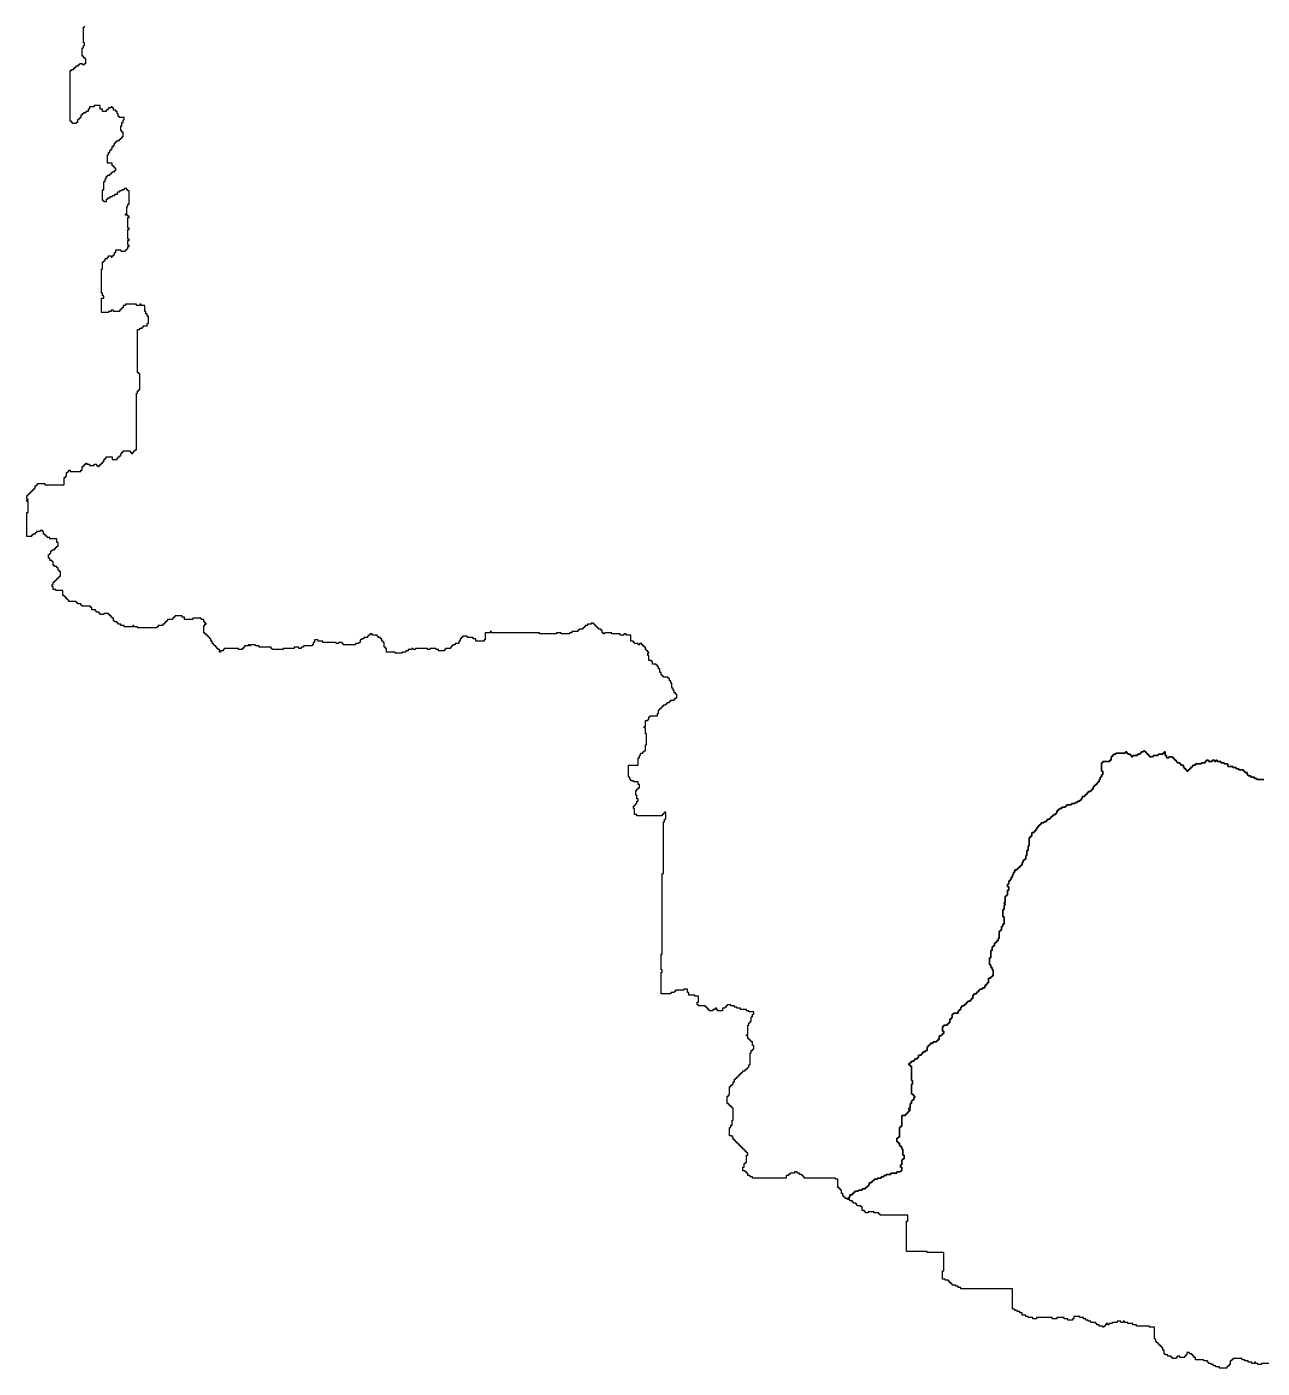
# Model space of a CAD drawing. Header units: inches. Extents: x -98695 to 376223, y 1122520 to 1501782.
# Drawn here: x 3532 to 35196, y 1208120 to 1242495 of the extents above; entities that cross this region are included whole.
import ezdxf

# ---------------------------------------------------------------- set-up
doc = ezdxf.new("R2010")
doc.units = ezdxf.units.IN
doc.header["$MEASUREMENT"] = 0
doc.layers.add('subs1', color=7, linetype='Continuous', true_color=0xc8dcf7)

msp = doc.modelspace()

# ---------------------------------------------------------------- linework, layer by layer
at = {"layer": 'subs1'}
for points in [[(35242, 1223204, 0), (35057, 1223204, 0), (35057, 1223235, 0), (34995, 1223235, 0), (34995, 1223265, 0), (34903, 1223265, 0), (34903, 1223296, 0), (34841, 1223296, 0), (34841, 1223327, 0), (34810, 1223327, 0), (34810, 1223389, 0), (34749, 1223389, 0), (34749, 1223420, 0), (34718, 1223420, 0), (34718, 1223451, 0), (34594, 1223451, 0), (34594, 1223481, 0), (34533, 1223481, 0), (34533, 1223512, 0), (34440, 1223512, 0), (34440, 1223543, 0), (34317, 1223543, 0), (34317, 1223605, 0), (34224, 1223605, 0), (34224, 1223636, 0), (34132, 1223636, 0), (34132, 1223666, 0), (34039, 1223666, 0), (34039, 1223697, 0), (34008, 1223697, 0), (34008, 1223666, 0), (33977, 1223666, 0), (33977, 1223697, 0), (33916, 1223697, 0), (33916, 1223666, 0), (33823, 1223666, 0), (33823, 1223697, 0), (33761, 1223697, 0), (33761, 1223666, 0), (33731, 1223666, 0), (33731, 1223636, 0), (33638, 1223636, 0), (33638, 1223605, 0), (33484, 1223605, 0), (33484, 1223574, 0), (33422, 1223574, 0), (33422, 1223543, 0), (33391, 1223543, 0), (33391, 1223512, 0), (33360, 1223512, 0), (33360, 1223481, 0), (33330, 1223481, 0), (33330, 1223451, 0), (33299, 1223451, 0), (33299, 1223420, 0), (33268, 1223420, 0), (33268, 1223451, 0), (33237, 1223451, 0), (33237, 1223481, 0), (33206, 1223481, 0), (33206, 1223512, 0), (33175, 1223512, 0), (33175, 1223574, 0), (33114, 1223574, 0), (33114, 1223605, 0), (33083, 1223605, 0), (33083, 1223636, 0), (33021, 1223636, 0), (33021, 1223666, 0), (32990, 1223666, 0), (32990, 1223697, 0), (32959, 1223697, 0), (32959, 1223728, 0), (32929, 1223728, 0), (32929, 1223759, 0), (32898, 1223759, 0), (32898, 1223790, 0), (32805, 1223790, 0), (32805, 1223759, 0), (32744, 1223759, 0), (32744, 1223821, 0), (32713, 1223821, 0), (32713, 1223913, 0), (32682, 1223913, 0), (32682, 1223882, 0), (32651, 1223882, 0), (32651, 1223852, 0), (32528, 1223852, 0), (32528, 1223821, 0), (32404, 1223821, 0), (32404, 1223790, 0), (32312, 1223790, 0), (32312, 1223821, 0), (32281, 1223821, 0), (32281, 1223852, 0), (32250, 1223852, 0), (32250, 1223882, 0), (32219, 1223882, 0), (32219, 1223913, 0), (32188, 1223913, 0), (32188, 1223944, 0), (32157, 1223944, 0), (32157, 1223913, 0), (32096, 1223913, 0), (32096, 1223882, 0), (32065, 1223882, 0), (32065, 1223852, 0), (32003, 1223852, 0), (32003, 1223821, 0), (31880, 1223821, 0), (31880, 1223790, 0), (31849, 1223790, 0), (31849, 1223821, 0), (31818, 1223821, 0), (31818, 1223852, 0), (31756, 1223852, 0), (31756, 1223882, 0), (31726, 1223882, 0), (31726, 1223913, 0), (31695, 1223913, 0), (31695, 1223882, 0), (31448, 1223882, 0), (31448, 1223852, 0), (31386, 1223852, 0), (31386, 1223821, 0), (31355, 1223821, 0), (31355, 1223790, 0), (31325, 1223790, 0), (31325, 1223697, 0), (31294, 1223697, 0), (31294, 1223666, 0), (31109, 1223666, 0), (31109, 1223636, 0), (31078, 1223636, 0), (31078, 1223420, 0), (31109, 1223420, 0), (31109, 1223327, 0), (31078, 1223327, 0), (31078, 1223265, 0), (31047, 1223265, 0), (31047, 1223204, 0), (31016, 1223204, 0), (31016, 1223142, 0), (30985, 1223142, 0), (30985, 1223111, 0), (30954, 1223111, 0), (30954, 1223080, 0), (30924, 1223080, 0), (30924, 1223049, 0), (30893, 1223049, 0), (30893, 1223019, 0), (30862, 1223019, 0), (30862, 1222957, 0), (30831, 1222957, 0), (30831, 1222926, 0), (30800, 1222926, 0), (30800, 1222895, 0), (30739, 1222895, 0), (30739, 1222864, 0), (30708, 1222864, 0), (30708, 1222834, 0), (30677, 1222834, 0), (30677, 1222803, 0), (30646, 1222803, 0), (30646, 1222772, 0), (30584, 1222772, 0), (30584, 1222710, 0), (30553, 1222710, 0), (30553, 1222679, 0), (30523, 1222679, 0), (30523, 1222648, 0), (30461, 1222648, 0), (30461, 1222618, 0), (30399, 1222618, 0), (30399, 1222587, 0), (30307, 1222587, 0), (30307, 1222556, 0), (30183, 1222556, 0), (30183, 1222525, 0), (30152, 1222525, 0), (30152, 1222494, 0), (30060, 1222494, 0), (30060, 1222463, 0), (29998, 1222463, 0), (29998, 1222433, 0), (29967, 1222433, 0), (29967, 1222402, 0), (29936, 1222402, 0), (29936, 1222340, 0), (29906, 1222340, 0), (29906, 1222309, 0), (29844, 1222309, 0), (29844, 1222278, 0), (29813, 1222278, 0), (29813, 1222247, 0), (29782, 1222247, 0), (29782, 1222217, 0), (29751, 1222217, 0), (29751, 1222186, 0), (29690, 1222186, 0), (29690, 1222155, 0), (29659, 1222155, 0), (29659, 1222124, 0), (29597, 1222124, 0), (29597, 1222093, 0), (29535, 1222093, 0), (29535, 1222062, 0), (29505, 1222062, 0), (29505, 1222032, 0), (29474, 1222032, 0), (29474, 1222001, 0), (29443, 1222001, 0), (29443, 1221970, 0), (29412, 1221970, 0), (29412, 1221908, 0), (29381, 1221908, 0), (29381, 1221877, 0), (29350, 1221877, 0), (29350, 1221846, 0), (29289, 1221846, 0), (29289, 1221754, 0), (29258, 1221754, 0), (29258, 1221723, 0), (29227, 1221723, 0), (29227, 1221507, 0), (29196, 1221507, 0), (29196, 1221384, 0), (29165, 1221384, 0), (29165, 1221260, 0), (29134, 1221260, 0), (29134, 1221168, 0), (29104, 1221168, 0), (29104, 1221137, 0), (29073, 1221137, 0), (29073, 1221075, 0), (29042, 1221075, 0), (29042, 1221014, 0), (29011, 1221014, 0), (29011, 1220983, 0), (28980, 1220983, 0), (28980, 1220952, 0), (28949, 1220952, 0), (28949, 1220921, 0), (28919, 1220921, 0), (28919, 1220890, 0), (28857, 1220890, 0), (28857, 1220829, 0), (28826, 1220829, 0), (28826, 1220767, 0), (28795, 1220767, 0), (28795, 1220705, 0), (28764, 1220705, 0), (28764, 1220643, 0), (28733, 1220643, 0), (28733, 1220613, 0), (28703, 1220613, 0), (28703, 1220520, 0), (28672, 1220520, 0), (28672, 1220458, 0), (28703, 1220458, 0), (28703, 1220366, 0), (28672, 1220366, 0), (28672, 1220242, 0), (28641, 1220242, 0), (28641, 1220212, 0), (28610, 1220212, 0), (28610, 1220057, 0), (28579, 1220057, 0), (28579, 1220027, 0), (28610, 1220027, 0), (28610, 1219996, 0), (28579, 1219996, 0), (28579, 1219872, 0), (28548, 1219872, 0), (28548, 1219687, 0), (28579, 1219687, 0), (28579, 1219502, 0), (28548, 1219502, 0), (28548, 1219440, 0), (28518, 1219440, 0), (28518, 1219348, 0), (28487, 1219348, 0), (28487, 1219317, 0), (28456, 1219317, 0), (28456, 1219132, 0), (28425, 1219132, 0), (28425, 1219070, 0), (28394, 1219070, 0), (28394, 1219039, 0), (28363, 1219039, 0), (28363, 1219009, 0), (28332, 1219009, 0), (28332, 1218947, 0), (28302, 1218947, 0), (28302, 1218916, 0), (28271, 1218916, 0), (28271, 1218823, 0), (28240, 1218823, 0), (28240, 1218638, 0), (28209, 1218638, 0), (28209, 1218453, 0), (28240, 1218453, 0), (28240, 1218392, 0), (28271, 1218392, 0), (28271, 1218330, 0), (28302, 1218330, 0), (28302, 1218176, 0), (28271, 1218176, 0), (28271, 1218145, 0), (28240, 1218145, 0), (28240, 1218114, 0), (28178, 1218114, 0), (28178, 1217991, 0), (28147, 1217991, 0), (28147, 1217960, 0), (28117, 1217960, 0), (28117, 1217929, 0), (28086, 1217929, 0), (28086, 1217867, 0), (28024, 1217867, 0), (28024, 1217836, 0), (27962, 1217836, 0), (27962, 1217806, 0), (27931, 1217806, 0), (27931, 1217775, 0), (27901, 1217775, 0), (27901, 1217744, 0), (27870, 1217744, 0), (27870, 1217713, 0), (27808, 1217713, 0), (27808, 1217682, 0), (27777, 1217682, 0), (27777, 1217590, 0), (27746, 1217590, 0), (27746, 1217559, 0), (27716, 1217559, 0), (27716, 1217528, 0), (27654, 1217528, 0), (27654, 1217497, 0), (27623, 1217497, 0), (27623, 1217466, 0), (27592, 1217466, 0), (27592, 1217435, 0), (27561, 1217435, 0), (27561, 1217405, 0), (27500, 1217405, 0), (27500, 1217374, 0), (27469, 1217374, 0), (27469, 1217312, 0), (27438, 1217312, 0), (27438, 1217281, 0), (27407, 1217281, 0), (27407, 1217219, 0), (27284, 1217219, 0), (27284, 1217189, 0), (27253, 1217189, 0), (27253, 1217096, 0), (27222, 1217096, 0), (27222, 1217065, 0), (27191, 1217065, 0), (27191, 1216973, 0), (27160, 1216973, 0), (27160, 1216942, 0), (27129, 1216942, 0), (27129, 1216911, 0), (27037, 1216911, 0), (27037, 1216880, 0), (27006, 1216880, 0), (27006, 1216757, 0), (27037, 1216757, 0), (27037, 1216695, 0), (27006, 1216695, 0), (27006, 1216664, 0), (26975, 1216664, 0), (26975, 1216633, 0), (26913, 1216633, 0), (26913, 1216541, 0), (26883, 1216541, 0), (26883, 1216510, 0), (26852, 1216510, 0), (26852, 1216479, 0), (26759, 1216479, 0), (26759, 1216448, 0), (26698, 1216448, 0), (26698, 1216417, 0), (26667, 1216417, 0), (26667, 1216387, 0), (26636, 1216387, 0), (26636, 1216356, 0), (26605, 1216356, 0), (26605, 1216263, 0), (26574, 1216263, 0), (26574, 1216232, 0), (26512, 1216232, 0), (26512, 1216202, 0), (26482, 1216202, 0), (26482, 1216171, 0), (26451, 1216171, 0), (26451, 1216140, 0), (26389, 1216140, 0), (26389, 1216078, 0), (26358, 1216078, 0), (26358, 1216047, 0), (26297, 1216047, 0), (26297, 1216016, 0), (26266, 1216016, 0), (26266, 1215986, 0), (26204, 1215986, 0), (26204, 1215955, 0), (26173, 1215955, 0), (26173, 1215924, 0), (26142, 1215924, 0), (26142, 1215893, 0), (26173, 1215893, 0), (26173, 1215862, 0), (26204, 1215862, 0), (26204, 1215492, 0), (26235, 1215492, 0), (26235, 1215399, 0), (26204, 1215399, 0), (26204, 1215153, 0), (26235, 1215153, 0), (26235, 1215122, 0), (26266, 1215122, 0), (26266, 1215091, 0), (26297, 1215091, 0), (26297, 1215060, 0), (26266, 1215060, 0), (26266, 1214998, 0), (26235, 1214998, 0), (26235, 1214968, 0), (26204, 1214968, 0), (26204, 1214906, 0), (26173, 1214906, 0), (26173, 1214783, 0), (26142, 1214783, 0), (26142, 1214752, 0), (26173, 1214752, 0), (26173, 1214721, 0), (26142, 1214721, 0), (26142, 1214690, 0), (26111, 1214690, 0), (26111, 1214659, 0), (26081, 1214659, 0), (26081, 1214628, 0), (26050, 1214628, 0), (26050, 1214597, 0), (25957, 1214597, 0), (25957, 1214320, 0), (25926, 1214320, 0), (25926, 1214289, 0), (25896, 1214289, 0), (25896, 1214042, 0), (25865, 1214042, 0), (25865, 1214011, 0), (25834, 1214011, 0), (25834, 1213919, 0), (25865, 1213919, 0), (25865, 1213888, 0), (25896, 1213888, 0), (25896, 1213826, 0), (25926, 1213826, 0), (25926, 1213795, 0), (25957, 1213795, 0), (25957, 1213734, 0), (25988, 1213734, 0), (25988, 1213580, 0), (26019, 1213580, 0), (26019, 1213487, 0), (25988, 1213487, 0), (25988, 1213456, 0), (25957, 1213456, 0), (25957, 1213333, 0), (25926, 1213333, 0), (25926, 1213271, 0), (25957, 1213271, 0), (25957, 1213179, 0), (25926, 1213179, 0), (25926, 1213148, 0), (25834, 1213148, 0), (25834, 1213117, 0), (25680, 1213117, 0), (25680, 1213086, 0), (25556, 1213086, 0), (25556, 1213055, 0), (25495, 1213055, 0), (25495, 1213024, 0), (25433, 1213024, 0), (25433, 1212993, 0), (25340, 1212993, 0), (25340, 1212963, 0), (25248, 1212963, 0), (25248, 1212932, 0), (25217, 1212932, 0), (25217, 1212901, 0), (25186, 1212901, 0), (25186, 1212870, 0), (25124, 1212870, 0), (25124, 1212808, 0), (25094, 1212808, 0), (25094, 1212778, 0), (25063, 1212778, 0), (25063, 1212747, 0), (25032, 1212747, 0), (25032, 1212716, 0), (24939, 1212716, 0), (24939, 1212685, 0), (24847, 1212685, 0), (24847, 1212654, 0), (24754, 1212654, 0), (24754, 1212623, 0), (24723, 1212623, 0), (24723, 1212592, 0), (24693, 1212592, 0), (24693, 1212562, 0), (24631, 1212562, 0), (24631, 1212500, 0), (24600, 1212500, 0), (24600, 1212469, 0), (24569, 1212469, 0), (24507, 1212469, 0), (24507, 1212500, 0), (24477, 1212500, 0), (24477, 1212531, 0), (24446, 1212531, 0), (24446, 1212592, 0), (24415, 1212592, 0), (24415, 1212685, 0), (24384, 1212685, 0), (24384, 1212716, 0), (24353, 1212716, 0), (24353, 1212747, 0), (24322, 1212747, 0), (24322, 1212963, 0), (24261, 1212963, 0), (24261, 1212993, 0), (23459, 1212993, 0), (23459, 1213024, 0), (23428, 1213024, 0), (23428, 1213055, 0), (23397, 1213055, 0), (23397, 1213086, 0), (23335, 1213086, 0), (23335, 1213117, 0), (23274, 1213117, 0), (23274, 1213148, 0), (23212, 1213148, 0), (23212, 1213117, 0), (23088, 1213117, 0), (23088, 1213086, 0), (23058, 1213086, 0), (23058, 1213055, 0), (22996, 1213055, 0), (22996, 1212993, 0), (22132, 1212993, 0), (22132, 1213024, 0), (22071, 1213024, 0), (22071, 1213055, 0), (22009, 1213055, 0), (22009, 1213117, 0), (21978, 1213117, 0), (21978, 1213148, 0), (21947, 1213148, 0), (21947, 1213179, 0), (21885, 1213179, 0), (21885, 1213271, 0), (21916, 1213271, 0), (21916, 1213364, 0), (21947, 1213364, 0), (21947, 1213394, 0), (21978, 1213394, 0), (21978, 1213580, 0), (22009, 1213580, 0), (22009, 1213641, 0), (21978, 1213641, 0), (21978, 1213672, 0), (21947, 1213672, 0), (21947, 1213703, 0), (21916, 1213703, 0), (21916, 1213734, 0), (21885, 1213734, 0), (21885, 1213765, 0), (21855, 1213765, 0), (21855, 1213795, 0), (21824, 1213795, 0), (21824, 1213826, 0), (21793, 1213826, 0), (21793, 1213857, 0), (21762, 1213857, 0), (21762, 1213888, 0), (21731, 1213888, 0), (21731, 1213919, 0), (21700, 1213919, 0), (21700, 1213950, 0), (21670, 1213950, 0), (21670, 1213981, 0), (21639, 1213981, 0), (21639, 1214042, 0), (21608, 1214042, 0), (21608, 1214073, 0), (21546, 1214073, 0), (21546, 1214289, 0), (21577, 1214289, 0), (21577, 1214351, 0), (21608, 1214351, 0), (21608, 1214474, 0), (21639, 1214474, 0), (21639, 1214783, 0), (21608, 1214783, 0), (21608, 1214813, 0), (21577, 1214813, 0), (21577, 1214844, 0), (21546, 1214844, 0), (21546, 1214875, 0), (21515, 1214875, 0), (21515, 1214906, 0), (21484, 1214906, 0), (21484, 1215091, 0), (21515, 1215091, 0), (21515, 1215122, 0), (21546, 1215122, 0), (21546, 1215338, 0), (21577, 1215338, 0), (21577, 1215369, 0), (21608, 1215369, 0), (21608, 1215399, 0), (21639, 1215399, 0), (21639, 1215461, 0), (21670, 1215461, 0), (21670, 1215523, 0), (21700, 1215523, 0), (21700, 1215554, 0), (21731, 1215554, 0), (21731, 1215585, 0), (21762, 1215585, 0), (21762, 1215615, 0), (21793, 1215615, 0), (21793, 1215646, 0), (21824, 1215646, 0), (21824, 1215677, 0), (21855, 1215677, 0), (21855, 1215708, 0), (21885, 1215708, 0), (21885, 1215739, 0), (21947, 1215739, 0), (21947, 1215770, 0), (21978, 1215770, 0), (21978, 1215800, 0), (22009, 1215800, 0), (22009, 1215831, 0), (22040, 1215831, 0), (22040, 1215893, 0), (22071, 1215893, 0), (22071, 1216202, 0), (22101, 1216202, 0), (22101, 1216263, 0), (22132, 1216263, 0), (22132, 1216294, 0), (22163, 1216294, 0), (22163, 1216387, 0), (22132, 1216387, 0), (22132, 1216479, 0), (22101, 1216479, 0), (22101, 1216510, 0), (22071, 1216510, 0), (22071, 1216541, 0), (22040, 1216541, 0), (22040, 1216572, 0), (22009, 1216572, 0), (22009, 1216633, 0), (21978, 1216633, 0), (21978, 1216664, 0), (22009, 1216664, 0), (22009, 1216911, 0), (22040, 1216911, 0), (22040, 1216973, 0), (22071, 1216973, 0), (22071, 1217004, 0), (22101, 1217004, 0), (22101, 1217127, 0), (22132, 1217127, 0), (22132, 1217189, 0), (22163, 1217189, 0), (22163, 1217250, 0), (22040, 1217250, 0), (22040, 1217281, 0), (21978, 1217281, 0), (21978, 1217312, 0), (21824, 1217312, 0), (21824, 1217343, 0), (21731, 1217343, 0), (21731, 1217374, 0), (21670, 1217374, 0), (21670, 1217405, 0), (21577, 1217405, 0), (21577, 1217435, 0), (21484, 1217435, 0), (21484, 1217405, 0), (21454, 1217405, 0), (21454, 1217374, 0), (21423, 1217374, 0), (21423, 1217343, 0), (21361, 1217343, 0), (21361, 1217281, 0), (21238, 1217281, 0), (21238, 1217312, 0), (21207, 1217312, 0), (21207, 1217343, 0), (21176, 1217343, 0), (21176, 1217312, 0), (21114, 1217312, 0), (21114, 1217281, 0), (21022, 1217281, 0), (21022, 1217312, 0), (20991, 1217312, 0), (20991, 1217343, 0), (20960, 1217343, 0), (20960, 1217374, 0), (20929, 1217374, 0), (20929, 1217405, 0), (20744, 1217405, 0), (20744, 1217435, 0), (20713, 1217435, 0), (20713, 1217497, 0), (20744, 1217497, 0), (20744, 1217651, 0), (20652, 1217651, 0), (20652, 1217682, 0), (20497, 1217682, 0), (20497, 1217744, 0), (20467, 1217744, 0), (20467, 1217836, 0), (20374, 1217836, 0), (20374, 1217806, 0), (20158, 1217806, 0), (20158, 1217775, 0), (20127, 1217775, 0), (20127, 1217744, 0), (20035, 1217744, 0), (20035, 1217713, 0), (19788, 1217713, 0), (19788, 1218268, 0), (19819, 1218268, 0), (19819, 1218330, 0), (19788, 1218330, 0), (19788, 1218731, 0), (19819, 1218731, 0), (19819, 1220798, 0), (19850, 1220798, 0), (19850, 1222124, 0), (19880, 1222124, 0), (19880, 1222186, 0), (19911, 1222186, 0), (19911, 1222371, 0), (19880, 1222371, 0), (19880, 1222340, 0), (19850, 1222340, 0), (19850, 1222309, 0), (19819, 1222309, 0), (19819, 1222278, 0), (19171, 1222278, 0), (19171, 1222309, 0), (19109, 1222309, 0), (19109, 1222463, 0), (19078, 1222463, 0), (19078, 1222525, 0), (19109, 1222525, 0), (19109, 1222556, 0), (19140, 1222556, 0), (19140, 1222587, 0), (19171, 1222587, 0), (19171, 1222648, 0), (19202, 1222648, 0), (19202, 1222710, 0), (19171, 1222710, 0), (19171, 1222803, 0), (19140, 1222803, 0), (19140, 1222926, 0), (19171, 1222926, 0), (19171, 1222957, 0), (19202, 1222957, 0), (19202, 1222988, 0), (19233, 1222988, 0), (19233, 1223080, 0), (19202, 1223080, 0), (19202, 1223142, 0), (19078, 1223142, 0), (19078, 1223173, 0), (19017, 1223173, 0), (19017, 1223204, 0), (18986, 1223204, 0), (18986, 1223265, 0), (18955, 1223265, 0), (18955, 1223574, 0), (19202, 1223574, 0), (19202, 1223759, 0), (19233, 1223759, 0), (19233, 1223821, 0), (19263, 1223821, 0), (19263, 1223882, 0), (19325, 1223882, 0), (19325, 1223913, 0), (19356, 1223913, 0), (19356, 1223944, 0), (19387, 1223944, 0), (19387, 1224098, 0), (19418, 1224098, 0), (19418, 1224376, 0), (19387, 1224376, 0), (19387, 1224530, 0), (19356, 1224530, 0), (19356, 1224561, 0), (19387, 1224561, 0), (19387, 1224715, 0), (19449, 1224715, 0), (19449, 1224746, 0), (19479, 1224746, 0), (19479, 1224808, 0), (19510, 1224808, 0), (19510, 1224839, 0), (19695, 1224839, 0), (19695, 1224900, 0), (19726, 1224900, 0), (19726, 1224993, 0), (19757, 1224993, 0), (19757, 1225024, 0), (19788, 1225024, 0), (19788, 1225055, 0), (19819, 1225055, 0), (19819, 1225085, 0), (19850, 1225085, 0), (19850, 1225116, 0), (19911, 1225116, 0), (19911, 1225147, 0), (19942, 1225147, 0), (19942, 1225178, 0), (20004, 1225178, 0), (20004, 1225209, 0), (20035, 1225209, 0), (20035, 1225240, 0), (20127, 1225240, 0), (20127, 1225270, 0), (20158, 1225270, 0), (20158, 1225301, 0), (20189, 1225301, 0), (20189, 1225394, 0), (20158, 1225394, 0), (20158, 1225425, 0), (20127, 1225425, 0), (20127, 1225486, 0), (20096, 1225486, 0), (20096, 1225548, 0), (20065, 1225548, 0), (20065, 1225671, 0), (20035, 1225671, 0), (20035, 1225733, 0), (20004, 1225733, 0), (20004, 1225795, 0), (19973, 1225795, 0), (19973, 1225826, 0), (19850, 1225826, 0), (19850, 1225857, 0), (19819, 1225857, 0), (19819, 1225887, 0), (19788, 1225887, 0), (19788, 1225949, 0), (19757, 1225949, 0), (19757, 1226042, 0), (19726, 1226042, 0), (19726, 1226103, 0), (19695, 1226103, 0), (19695, 1226134, 0), (19664, 1226134, 0), (19664, 1226165, 0), (19572, 1226165, 0), (19572, 1226227, 0), (19541, 1226227, 0), (19541, 1226258, 0), (19479, 1226258, 0), (19479, 1226381, 0), (19449, 1226381, 0), (19449, 1226443, 0), (19479, 1226443, 0), (19479, 1226473, 0), (19449, 1226473, 0), (19449, 1226504, 0), (19418, 1226504, 0), (19418, 1226535, 0), (19387, 1226535, 0), (19387, 1226597, 0), (19356, 1226597, 0), (19356, 1226628, 0), (19325, 1226628, 0), (19325, 1226659, 0), (19294, 1226659, 0), (19294, 1226689, 0), (19233, 1226689, 0), (19233, 1226659, 0), (19202, 1226659, 0), (19202, 1226689, 0), (19109, 1226689, 0), (19109, 1226720, 0), (19078, 1226720, 0), (19078, 1226751, 0), (19017, 1226751, 0), (19017, 1226905, 0), (18893, 1226905, 0), (18893, 1226936, 0), (18832, 1226936, 0), (18832, 1226905, 0), (18739, 1226905, 0), (18739, 1226936, 0), (18523, 1226936, 0), (18523, 1226967, 0), (18338, 1226967, 0), (18338, 1226936, 0), (18307, 1226936, 0), (18307, 1226967, 0), (18276, 1226967, 0), (18276, 1227029, 0), (18246, 1227029, 0), (18246, 1227060, 0), (18184, 1227060, 0), (18184, 1227090, 0), (18153, 1227090, 0), (18153, 1227121, 0), (18122, 1227121, 0), (18122, 1227152, 0), (18091, 1227152, 0), (18091, 1227183, 0), (18060, 1227183, 0), (18060, 1227214, 0), (17999, 1227214, 0), (17999, 1227183, 0), (17906, 1227183, 0), (17906, 1227152, 0), (17845, 1227152, 0), (17845, 1227121, 0), (17814, 1227121, 0), (17814, 1227090, 0), (17783, 1227090, 0), (17783, 1227060, 0), (17690, 1227060, 0), (17690, 1227029, 0), (17659, 1227029, 0), (17659, 1226998, 0), (17505, 1226998, 0), (17505, 1226967, 0), (17444, 1226967, 0), (17444, 1226936, 0), (17228, 1226936, 0), (17228, 1226967, 0), (17104, 1226967, 0), (17104, 1226936, 0), (16672, 1226936, 0), (16672, 1226967, 0), (15438, 1226967, 0), (15438, 1226998, 0), (15408, 1226998, 0), (15408, 1226967, 0), (15284, 1226967, 0), (15284, 1226782, 0), (15253, 1226782, 0), (15253, 1226751, 0), (15037, 1226751, 0), (15037, 1226813, 0), (14976, 1226813, 0), (14976, 1226844, 0), (14822, 1226844, 0), (14822, 1226875, 0), (14698, 1226875, 0), (14698, 1226844, 0), (14667, 1226844, 0), (14667, 1226813, 0), (14636, 1226813, 0), (14636, 1226751, 0), (14606, 1226751, 0), (14606, 1226689, 0), (14513, 1226689, 0), (14513, 1226659, 0), (14451, 1226659, 0), (14451, 1226628, 0), (14421, 1226628, 0), (14421, 1226597, 0), (14390, 1226597, 0), (14390, 1226566, 0), (14266, 1226566, 0), (14266, 1226535, 0), (14235, 1226535, 0), (14235, 1226504, 0), (14081, 1226504, 0), (14081, 1226535, 0), (14020, 1226535, 0), (14020, 1226566, 0), (13865, 1226566, 0), (13865, 1226535, 0), (13804, 1226535, 0), (13804, 1226566, 0), (13495, 1226566, 0), (13495, 1226535, 0), (13433, 1226535, 0), (13433, 1226566, 0), (13403, 1226566, 0), (13403, 1226535, 0), (13310, 1226535, 0), (13310, 1226504, 0), (13248, 1226504, 0), (13248, 1226473, 0), (13156, 1226473, 0), (13156, 1226443, 0), (12971, 1226443, 0), (12971, 1226473, 0), (12755, 1226473, 0), (12755, 1226566, 0), (12724, 1226566, 0), (12724, 1226597, 0), (12693, 1226597, 0), (12693, 1226720, 0), (12662, 1226720, 0), (12662, 1226751, 0), (12631, 1226751, 0), (12631, 1226813, 0), (12601, 1226813, 0), (12601, 1226844, 0), (12539, 1226844, 0), (12539, 1226875, 0), (12508, 1226875, 0), (12508, 1226905, 0), (12385, 1226905, 0), (12385, 1226936, 0), (12323, 1226936, 0), (12323, 1226905, 0), (12292, 1226905, 0), (12292, 1226875, 0), (12261, 1226875, 0), (12261, 1226844, 0), (12169, 1226844, 0), (12169, 1226813, 0), (12107, 1226813, 0), (12107, 1226782, 0), (12076, 1226782, 0), (12076, 1226720, 0), (12045, 1226720, 0), (12045, 1226689, 0), (11953, 1226689, 0), (11953, 1226659, 0), (11644, 1226659, 0), (11644, 1226689, 0), (11613, 1226689, 0), (11613, 1226720, 0), (11521, 1226720, 0), (11521, 1226689, 0), (11459, 1226689, 0), (11459, 1226720, 0), (11120, 1226720, 0), (11120, 1226751, 0), (10997, 1226751, 0), (10997, 1226782, 0), (10904, 1226782, 0), (10904, 1226720, 0), (10873, 1226720, 0), (10873, 1226659, 0), (10842, 1226659, 0), (10842, 1226628, 0), (10626, 1226628, 0), (10626, 1226597, 0), (10565, 1226597, 0), (10565, 1226566, 0), (10503, 1226566, 0), (10503, 1226597, 0), (10380, 1226597, 0), (10380, 1226566, 0), (10102, 1226566, 0), (10102, 1226535, 0), (9824, 1226535, 0), (9824, 1226566, 0), (9794, 1226566, 0), (9794, 1226597, 0), (9485, 1226597, 0), (9485, 1226628, 0), (9392, 1226628, 0), (9392, 1226659, 0), (9269, 1226659, 0), (9269, 1226628, 0), (9238, 1226628, 0), (9238, 1226659, 0), (9207, 1226659, 0), (9207, 1226628, 0), (9115, 1226628, 0), (9115, 1226597, 0), (9084, 1226597, 0), (9084, 1226566, 0), (9053, 1226566, 0), (9053, 1226535, 0), (8961, 1226535, 0), (8961, 1226566, 0), (8590, 1226566, 0), (8590, 1226535, 0), (8560, 1226535, 0), (8560, 1226504, 0), (8498, 1226504, 0), (8498, 1226473, 0), (8467, 1226473, 0), (8467, 1226535, 0), (8436, 1226535, 0), (8436, 1226566, 0), (8405, 1226566, 0), (8405, 1226597, 0), (8375, 1226597, 0), (8375, 1226628, 0), (8344, 1226628, 0), (8344, 1226659, 0), (8313, 1226659, 0), (8313, 1226689, 0), (8282, 1226689, 0), (8282, 1226751, 0), (8251, 1226751, 0), (8251, 1226813, 0), (8220, 1226813, 0), (8220, 1226844, 0), (8189, 1226844, 0), (8189, 1226875, 0), (8159, 1226875, 0), (8159, 1226905, 0), (8128, 1226905, 0), (8128, 1226936, 0), (8097, 1226936, 0), (8097, 1226967, 0), (8066, 1226967, 0), (8066, 1227152, 0), (8097, 1227152, 0), (8097, 1227183, 0), (8128, 1227183, 0), (8128, 1227214, 0), (8097, 1227214, 0), (8097, 1227245, 0), (8066, 1227245, 0), (8066, 1227306, 0), (8004, 1227306, 0), (8004, 1227337, 0), (7788, 1227337, 0), (7788, 1227306, 0), (7573, 1227306, 0), (7573, 1227368, 0), (7511, 1227368, 0), (7511, 1227399, 0), (7326, 1227399, 0), (7326, 1227368, 0), (7295, 1227368, 0), (7295, 1227337, 0), (7264, 1227337, 0), (7264, 1227306, 0), (7141, 1227306, 0), (7141, 1227276, 0), (7110, 1227276, 0), (7110, 1227245, 0), (7079, 1227245, 0), (7079, 1227214, 0), (7048, 1227214, 0), (7048, 1227183, 0), (7017, 1227183, 0), (7017, 1227152, 0), (6894, 1227152, 0), (6894, 1227121, 0), (6863, 1227121, 0), (6863, 1227090, 0), (6370, 1227090, 0), (6370, 1227121, 0), (6277, 1227121, 0), (6277, 1227152, 0), (6246, 1227152, 0), (6246, 1227121, 0), (6030, 1227121, 0), (6030, 1227152, 0), (5938, 1227152, 0), (5938, 1227183, 0), (5876, 1227183, 0), (5876, 1227214, 0), (5845, 1227214, 0), (5845, 1227245, 0), (5783, 1227245, 0), (5783, 1227276, 0), (5753, 1227276, 0), (5753, 1227337, 0), (5722, 1227337, 0), (5722, 1227368, 0), (5691, 1227368, 0), (5691, 1227399, 0), (5660, 1227399, 0), (5660, 1227430, 0), (5629, 1227430, 0), (5629, 1227461, 0), (5506, 1227461, 0), (5506, 1227430, 0), (5413, 1227430, 0), (5413, 1227461, 0), (5382, 1227461, 0), (5382, 1227491, 0), (5321, 1227491, 0), (5321, 1227522, 0), (5290, 1227522, 0), (5290, 1227553, 0), (5197, 1227553, 0), (5197, 1227615, 0), (5166, 1227615, 0), (5166, 1227646, 0), (4951, 1227646, 0), (4951, 1227677, 0), (4920, 1227677, 0), (4920, 1227707, 0), (4827, 1227707, 0), (4827, 1227738, 0), (4796, 1227738, 0), (4796, 1227769, 0), (4611, 1227769, 0), (4611, 1227800, 0), (4580, 1227800, 0), (4580, 1227831, 0), (4550, 1227831, 0), (4550, 1227862, 0), (4519, 1227862, 0), (4519, 1227892, 0), (4488, 1227892, 0), (4488, 1227923, 0), (4457, 1227923, 0), (4457, 1228047, 0), (4272, 1228047, 0), (4272, 1228078, 0), (4210, 1228078, 0), (4210, 1228139, 0), (4179, 1228139, 0), (4179, 1228201, 0), (4210, 1228201, 0), (4210, 1228263, 0), (4241, 1228263, 0), (4241, 1228293, 0), (4272, 1228293, 0), (4272, 1228324, 0), (4303, 1228324, 0), (4303, 1228355, 0), (4334, 1228355, 0), (4334, 1228386, 0), (4364, 1228386, 0), (4364, 1228417, 0), (4395, 1228417, 0), (4395, 1228540, 0), (4364, 1228540, 0), (4364, 1228571, 0), (4334, 1228571, 0), (4334, 1228633, 0), (4303, 1228633, 0), (4303, 1228664, 0), (4241, 1228664, 0), (4241, 1228694, 0), (4210, 1228694, 0), (4210, 1228787, 0), (4179, 1228787, 0), (4179, 1228818, 0), (4118, 1228818, 0), (4118, 1228880, 0), (4087, 1228880, 0), (4087, 1228972, 0), (4118, 1228972, 0), (4118, 1229003, 0), (4149, 1229003, 0), (4149, 1229065, 0), (4179, 1229065, 0), (4179, 1229095, 0), (4241, 1229095, 0), (4241, 1229126, 0), (4272, 1229126, 0), (4272, 1229157, 0), (4303, 1229157, 0), (4303, 1229188, 0), (4334, 1229188, 0), (4334, 1229281, 0), (4303, 1229281, 0), (4303, 1229373, 0), (4118, 1229373, 0), (4118, 1229404, 0), (4056, 1229404, 0), (4056, 1229435, 0), (4025, 1229435, 0), (4025, 1229466, 0), (3994, 1229466, 0), (3994, 1229496, 0), (3963, 1229496, 0), (3963, 1229558, 0), (3933, 1229558, 0), (3933, 1229589, 0), (3871, 1229589, 0), (3871, 1229558, 0), (3778, 1229558, 0), (3778, 1229527, 0), (3748, 1229527, 0), (3748, 1229496, 0), (3686, 1229496, 0), (3686, 1229466, 0), (3655, 1229466, 0), (3655, 1229435, 0), (3532, 1229435, 0), (3532, 1230052, 0), (3562, 1230052, 0), (3562, 1230329, 0), (3532, 1230329, 0), (3532, 1230360, 0), (3562, 1230360, 0), (3562, 1230391, 0), (3532, 1230391, 0), (3532, 1230484, 0), (3562, 1230484, 0), (3562, 1230514, 0), (3593, 1230514, 0), (3593, 1230545, 0), (3624, 1230545, 0), (3624, 1230576, 0), (3655, 1230576, 0), (3655, 1230607, 0), (3686, 1230607, 0), (3686, 1230638, 0), (3717, 1230638, 0), (3717, 1230669, 0), (3748, 1230669, 0), (3748, 1230730, 0), (3778, 1230730, 0), (3778, 1230761, 0), (3809, 1230761, 0), (3809, 1230792, 0), (3994, 1230792, 0), (3994, 1230761, 0), (4488, 1230761, 0), (4488, 1230946, 0), (4519, 1230946, 0), (4519, 1230977, 0), (4550, 1230977, 0), (4550, 1231070, 0), (4580, 1231070, 0), (4580, 1231101, 0), (4611, 1231101, 0), (4611, 1231131, 0), (4642, 1231131, 0), (4642, 1231101, 0), (4920, 1231101, 0), (4920, 1231131, 0), (4951, 1231131, 0), (4951, 1231224, 0), (4981, 1231224, 0), (4981, 1231255, 0), (5012, 1231255, 0), (5012, 1231286, 0), (5043, 1231286, 0), (5043, 1231316, 0), (5074, 1231316, 0), (5074, 1231286, 0), (5136, 1231286, 0), (5136, 1231255, 0), (5259, 1231255, 0), (5259, 1231286, 0), (5321, 1231286, 0), (5321, 1231255, 0), (5352, 1231255, 0), (5352, 1231224, 0), (5382, 1231224, 0), (5382, 1231255, 0), (5413, 1231255, 0), (5413, 1231286, 0), (5444, 1231286, 0), (5444, 1231316, 0), (5475, 1231316, 0), (5475, 1231347, 0), (5506, 1231347, 0), (5506, 1231409, 0), (5537, 1231409, 0), (5537, 1231440, 0), (5567, 1231440, 0), (5567, 1231471, 0), (5722, 1231471, 0), (5722, 1231409, 0), (5845, 1231409, 0), (5845, 1231440, 0), (5876, 1231440, 0), (5876, 1231471, 0), (5907, 1231471, 0), (5907, 1231502, 0), (5938, 1231502, 0), (5938, 1231563, 0), (5968, 1231563, 0), (5968, 1231594, 0), (5999, 1231594, 0), (5999, 1231625, 0), (6184, 1231625, 0), (6184, 1231594, 0), (6215, 1231594, 0), (6215, 1231563, 0), (6246, 1231563, 0), (6246, 1231594, 0), (6277, 1231594, 0), (6277, 1231625, 0), (6308, 1231625, 0), (6308, 1231656, 0), (6339, 1231656, 0), (6339, 1233106, 0), (6370, 1233106, 0), (6370, 1233167, 0), (6400, 1233167, 0), (6400, 1233198, 0), (6431, 1233198, 0), (6431, 1233599, 0), (6400, 1233599, 0), (6400, 1233630, 0), (6370, 1233630, 0), (6370, 1234740, 0), (6431, 1234740, 0), (6431, 1234771, 0), (6493, 1234771, 0), (6493, 1234802, 0), (6524, 1234802, 0), (6524, 1234833, 0), (6616, 1234833, 0), (6616, 1234895, 0), (6647, 1234895, 0), (6647, 1235080, 0), (6616, 1235080, 0), (6616, 1235141, 0), (6585, 1235141, 0), (6585, 1235203, 0), (6555, 1235203, 0), (6555, 1235357, 0), (6462, 1235357, 0), (6462, 1235388, 0), (6431, 1235388, 0), (6431, 1235357, 0), (6339, 1235357, 0), (6339, 1235388, 0), (6061, 1235388, 0), (6061, 1235357, 0), (5999, 1235357, 0), (5999, 1235296, 0), (5968, 1235296, 0), (5968, 1235265, 0), (5938, 1235265, 0), (5938, 1235234, 0), (5907, 1235234, 0), (5907, 1235203, 0), (5753, 1235203, 0), (5753, 1235234, 0), (5691, 1235234, 0), (5691, 1235203, 0), (5629, 1235203, 0), (5629, 1235172, 0), (5444, 1235172, 0), (5444, 1235542, 0), (5506, 1235542, 0), (5506, 1235604, 0), (5475, 1235604, 0), (5475, 1235666, 0), (5444, 1235666, 0), (5444, 1236283, 0), (5475, 1236283, 0), (5475, 1236468, 0), (5506, 1236468, 0), (5506, 1236499, 0), (5537, 1236499, 0), (5537, 1236560, 0), (5598, 1236560, 0), (5598, 1236591, 0), (5629, 1236591, 0), (5629, 1236622, 0), (5691, 1236622, 0), (5691, 1236591, 0), (5722, 1236591, 0), (5722, 1236622, 0), (5753, 1236622, 0), (5753, 1236653, 0), (5783, 1236653, 0), (5783, 1236715, 0), (5814, 1236715, 0), (5814, 1236776, 0), (5938, 1236776, 0), (5938, 1236745, 0), (6061, 1236745, 0), (6061, 1236776, 0), (6092, 1236776, 0), (6092, 1236807, 0), (6123, 1236807, 0), (6123, 1236869, 0), (6154, 1236869, 0), (6154, 1236900, 0), (6123, 1236900, 0), (6123, 1237023, 0), (6154, 1237023, 0), (6154, 1237054, 0), (6123, 1237054, 0), (6123, 1237301, 0), (6154, 1237301, 0), (6154, 1237332, 0), (6123, 1237332, 0), (6123, 1237609, 0), (6154, 1237609, 0), (6154, 1237640, 0), (6123, 1237640, 0), (6123, 1237671, 0), (6061, 1237671, 0), (6061, 1237702, 0), (6092, 1237702, 0), (6092, 1237887, 0), (6123, 1237887, 0), (6123, 1237949, 0), (6154, 1237949, 0), (6154, 1238288, 0), (6123, 1238288, 0), (6123, 1238319, 0), (6092, 1238319, 0), (6092, 1238350, 0), (6030, 1238350, 0), (6030, 1238319, 0), (5968, 1238319, 0), (5968, 1238288, 0), (5907, 1238288, 0), (5907, 1238257, 0), (5845, 1238257, 0), (5845, 1238195, 0), (5783, 1238195, 0), (5783, 1238164, 0), (5722, 1238164, 0), (5722, 1238134, 0), (5660, 1238134, 0), (5660, 1238103, 0), (5598, 1238103, 0), (5598, 1238072, 0), (5567, 1238072, 0), (5567, 1238010, 0), (5506, 1238010, 0), (5506, 1238041, 0), (5475, 1238041, 0), (5475, 1238319, 0), (5506, 1238319, 0), (5506, 1238535, 0), (5537, 1238535, 0), (5537, 1238596, 0), (5567, 1238596, 0), (5567, 1238658, 0), (5598, 1238658, 0), (5598, 1238689, 0), (5660, 1238689, 0), (5660, 1238720, 0), (5691, 1238720, 0), (5691, 1238751, 0), (5722, 1238751, 0), (5722, 1238781, 0), (5783, 1238781, 0), (5783, 1238812, 0), (5814, 1238812, 0), (5814, 1238874, 0), (5783, 1238874, 0), (5783, 1238905, 0), (5753, 1238905, 0), (5753, 1238936, 0), (5722, 1238936, 0), (5722, 1238997, 0), (5598, 1238997, 0), (5598, 1239213, 0), (5629, 1239213, 0), (5629, 1239275, 0), (5660, 1239275, 0), (5660, 1239337, 0), (5691, 1239337, 0), (5691, 1239367, 0), (5722, 1239367, 0), (5722, 1239429, 0), (5753, 1239429, 0), (5753, 1239460, 0), (5783, 1239460, 0), (5783, 1239522, 0), (5814, 1239522, 0), (5814, 1239553, 0), (5845, 1239553, 0), (5845, 1239583, 0), (5907, 1239583, 0), (5907, 1239614, 0), (5938, 1239614, 0), (5938, 1239645, 0), (5968, 1239645, 0), (5968, 1239676, 0), (5999, 1239676, 0), (5999, 1239799, 0), (5968, 1239799, 0), (5968, 1239830, 0), (5938, 1239830, 0), (5938, 1239954, 0), (5968, 1239954, 0), (5968, 1240046, 0), (5999, 1240046, 0), (5999, 1240108, 0), (6030, 1240108, 0), (6030, 1240169, 0), (5907, 1240169, 0), (5907, 1240200, 0), (5876, 1240200, 0), (5876, 1240262, 0), (5845, 1240262, 0), (5845, 1240324, 0), (5814, 1240324, 0), (5814, 1240355, 0), (5753, 1240355, 0), (5753, 1240416, 0), (5722, 1240416, 0), (5722, 1240447, 0), (5691, 1240447, 0), (5691, 1240416, 0), (5629, 1240416, 0), (5629, 1240385, 0), (5598, 1240385, 0), (5598, 1240355, 0), (5567, 1240355, 0), (5567, 1240324, 0), (5475, 1240324, 0), (5475, 1240385, 0), (5413, 1240385, 0), (5413, 1240478, 0), (5259, 1240478, 0), (5259, 1240447, 0), (5136, 1240447, 0), (5136, 1240385, 0), (5105, 1240385, 0), (5105, 1240324, 0), (5043, 1240324, 0), (5043, 1240293, 0), (4981, 1240293, 0), (4981, 1240262, 0), (4951, 1240262, 0), (4951, 1240231, 0), (4920, 1240231, 0), (4920, 1240169, 0), (4889, 1240169, 0), (4889, 1240139, 0), (4858, 1240139, 0), (4858, 1240108, 0), (4827, 1240108, 0), (4827, 1240046, 0), (4796, 1240046, 0), (4796, 1240015, 0), (4704, 1240015, 0), (4704, 1240046, 0), (4673, 1240046, 0), (4673, 1240077, 0), (4642, 1240077, 0), (4642, 1241373, 0), (4673, 1241373, 0), (4673, 1241403, 0), (4735, 1241403, 0), (4735, 1241434, 0), (4765, 1241434, 0), (4765, 1241465, 0), (4796, 1241465, 0), (4796, 1241496, 0), (4858, 1241496, 0), (4858, 1241527, 0), (4889, 1241527, 0), (4889, 1241558, 0), (4951, 1241558, 0), (4951, 1241527, 0), (5012, 1241527, 0), (5012, 1241558, 0), (5043, 1241558, 0), (5043, 1241681, 0), (5012, 1241681, 0), (5012, 1241712, 0), (4981, 1241712, 0), (4981, 1241743, 0), (4951, 1241743, 0), (4951, 1241959, 0), (4981, 1241959, 0), (4981, 1242020, 0), (5012, 1242020, 0), (5012, 1242082, 0), (4981, 1242082, 0), (4981, 1242483, 0), (5012, 1242483, 0), (5012, 1242514, 0)], [(35366, 1208243, 0), (35180, 1208243, 0), (35180, 1208212, 0), (35088, 1208212, 0), (35088, 1208243, 0), (35026, 1208243, 0), (35026, 1208274, 0), (34995, 1208274, 0), (34995, 1208243, 0), (34934, 1208243, 0), (34934, 1208274, 0), (34841, 1208274, 0), (34841, 1208305, 0), (34749, 1208305, 0), (34749, 1208336, 0), (34687, 1208336, 0), (34687, 1208366, 0), (34440, 1208366, 0), (34440, 1208336, 0), (34409, 1208336, 0), (34409, 1208305, 0), (34378, 1208305, 0), (34378, 1208212, 0), (34348, 1208212, 0), (34348, 1208181, 0), (34317, 1208181, 0), (34317, 1208150, 0), (34286, 1208150, 0), (34286, 1208120, 0), (34101, 1208120, 0), (34101, 1208150, 0), (34008, 1208150, 0), (34008, 1208181, 0), (33947, 1208181, 0), (33947, 1208212, 0), (33885, 1208212, 0), (33885, 1208243, 0), (33823, 1208243, 0), (33823, 1208274, 0), (33792, 1208274, 0), (33792, 1208305, 0), (33700, 1208305, 0), (33700, 1208336, 0), (33484, 1208336, 0), (33484, 1208397, 0), (33453, 1208397, 0), (33453, 1208428, 0), (33422, 1208428, 0), (33422, 1208459, 0), (33391, 1208459, 0), (33391, 1208490, 0), (33330, 1208490, 0), (33330, 1208521, 0), (33268, 1208521, 0), (33268, 1208459, 0), (33237, 1208459, 0), (33237, 1208428, 0), (33206, 1208428, 0), (33206, 1208397, 0), (33083, 1208397, 0), (33083, 1208428, 0), (33021, 1208428, 0), (33021, 1208397, 0), (32990, 1208397, 0), (32990, 1208366, 0), (32898, 1208366, 0), (32898, 1208397, 0), (32867, 1208397, 0), (32867, 1208428, 0), (32774, 1208428, 0), (32774, 1208459, 0), (32713, 1208459, 0), (32713, 1208490, 0), (32682, 1208490, 0), (32682, 1208582, 0), (32651, 1208582, 0), (32651, 1208644, 0), (32620, 1208644, 0), (32620, 1208675, 0), (32589, 1208675, 0), (32589, 1208706, 0), (32558, 1208706, 0), (32558, 1208737, 0), (32528, 1208737, 0), (32528, 1208767, 0), (32497, 1208767, 0), (32497, 1208798, 0), (32466, 1208798, 0), (32466, 1208860, 0), (32435, 1208860, 0), (32435, 1209168, 0), (32312, 1209168, 0), (32312, 1209199, 0), (31972, 1209199, 0), (31972, 1209230, 0), (31880, 1209230, 0), (31880, 1209261, 0), (31756, 1209261, 0), (31756, 1209292, 0), (31664, 1209292, 0), (31664, 1209323, 0), (31633, 1209323, 0), (31633, 1209292, 0), (31571, 1209292, 0), (31571, 1209323, 0), (31479, 1209323, 0), (31479, 1209292, 0), (31355, 1209292, 0), (31355, 1209261, 0), (31263, 1209261, 0), (31263, 1209230, 0), (31232, 1209230, 0), (31232, 1209261, 0), (31201, 1209261, 0), (31201, 1209230, 0), (31170, 1209230, 0), (31170, 1209199, 0), (31140, 1209199, 0), (31140, 1209168, 0), (31109, 1209168, 0), (31109, 1209199, 0), (31016, 1209199, 0), (31016, 1209230, 0), (30954, 1209230, 0), (30954, 1209261, 0), (30924, 1209261, 0), (30924, 1209292, 0), (30800, 1209292, 0), (30800, 1209323, 0), (30739, 1209323, 0), (30739, 1209354, 0), (30677, 1209354, 0), (30677, 1209384, 0), (30615, 1209384, 0), (30615, 1209415, 0), (30523, 1209415, 0), (30523, 1209446, 0), (30368, 1209446, 0), (30368, 1209384, 0), (30337, 1209384, 0), (30337, 1209354, 0), (30214, 1209354, 0), (30214, 1209384, 0), (30122, 1209384, 0), (30122, 1209415, 0), (29936, 1209415, 0), (29936, 1209384, 0), (29813, 1209384, 0), (29813, 1209415, 0), (29412, 1209415, 0), (29412, 1209384, 0), (29320, 1209384, 0), (29320, 1209415, 0), (29196, 1209415, 0), (29196, 1209446, 0), (29134, 1209446, 0), (29134, 1209477, 0), (29042, 1209477, 0), (29042, 1209539, 0), (28980, 1209539, 0), (28980, 1209569, 0), (28919, 1209569, 0), (28919, 1209600, 0), (28857, 1209600, 0), (28857, 1209631, 0), (28795, 1209631, 0), (28795, 1210156, 0), (27469, 1210156, 0), (27469, 1210186, 0), (27407, 1210186, 0), (27407, 1210217, 0), (27345, 1210217, 0), (27345, 1210248, 0), (27253, 1210248, 0), (27253, 1210279, 0), (27222, 1210279, 0), (27222, 1210310, 0), (27191, 1210310, 0), (27191, 1210341, 0), (27160, 1210341, 0), (27160, 1210371, 0), (27068, 1210371, 0), (27068, 1210402, 0), (27006, 1210402, 0), (27006, 1210618, 0), (27037, 1210618, 0), (27037, 1211081, 0), (26605, 1211081, 0), (26605, 1211112, 0), (26081, 1211112, 0), (26081, 1211883, 0), (26111, 1211883, 0), (26111, 1212037, 0), (25402, 1212037, 0), (25402, 1212068, 0), (25371, 1212068, 0), (25371, 1212099, 0), (25248, 1212099, 0), (25248, 1212130, 0), (25094, 1212130, 0), (25094, 1212099, 0), (25032, 1212099, 0), (25032, 1212130, 0), (25001, 1212130, 0), (25001, 1212161, 0), (24939, 1212161, 0), (24939, 1212253, 0), (24908, 1212253, 0), (24908, 1212284, 0), (24816, 1212284, 0), (24816, 1212315, 0), (24785, 1212315, 0), (24785, 1212346, 0), (24723, 1212346, 0), (24723, 1212376, 0), (24693, 1212376, 0), (24693, 1212407, 0), (24631, 1212407, 0), (24631, 1212438, 0), (24569, 1212438, 0), (24569, 1212469, 0), (24600, 1212469, 0), (24600, 1212500, 0), (24631, 1212500, 0), (24631, 1212562, 0), (24693, 1212562, 0), (24693, 1212592, 0), (24723, 1212592, 0), (24723, 1212623, 0), (24754, 1212623, 0), (24754, 1212654, 0), (24847, 1212654, 0), (24847, 1212685, 0), (24939, 1212685, 0), (24939, 1212716, 0), (25032, 1212716, 0), (25032, 1212747, 0), (25063, 1212747, 0), (25063, 1212778, 0), (25094, 1212778, 0), (25094, 1212808, 0), (25124, 1212808, 0), (25124, 1212870, 0), (25186, 1212870, 0), (25186, 1212901, 0), (25217, 1212901, 0), (25217, 1212932, 0), (25248, 1212932, 0), (25248, 1212963, 0), (25340, 1212963, 0), (25340, 1212993, 0), (25433, 1212993, 0), (25433, 1213024, 0), (25495, 1213024, 0), (25495, 1213055, 0), (25556, 1213055, 0), (25556, 1213086, 0), (25680, 1213086, 0), (25680, 1213117, 0), (25834, 1213117, 0), (25834, 1213148, 0), (25926, 1213148, 0), (25926, 1213179, 0), (25957, 1213179, 0), (25957, 1213271, 0), (25926, 1213271, 0), (25926, 1213333, 0), (25957, 1213333, 0), (25957, 1213456, 0), (25988, 1213456, 0), (25988, 1213487, 0), (26019, 1213487, 0), (26019, 1213580, 0), (25988, 1213580, 0), (25988, 1213734, 0), (25957, 1213734, 0), (25957, 1213795, 0), (25926, 1213795, 0), (25926, 1213826, 0), (25896, 1213826, 0), (25896, 1213888, 0), (25865, 1213888, 0), (25865, 1213919, 0), (25834, 1213919, 0), (25834, 1214011, 0), (25865, 1214011, 0), (25865, 1214042, 0), (25896, 1214042, 0), (25896, 1214289, 0), (25926, 1214289, 0), (25926, 1214320, 0), (25957, 1214320, 0), (25957, 1214597, 0), (26050, 1214597, 0), (26050, 1214628, 0), (26081, 1214628, 0), (26081, 1214659, 0), (26111, 1214659, 0), (26111, 1214690, 0), (26142, 1214690, 0), (26142, 1214721, 0), (26173, 1214721, 0), (26173, 1214752, 0), (26142, 1214752, 0), (26142, 1214783, 0), (26173, 1214783, 0), (26173, 1214906, 0), (26204, 1214906, 0), (26204, 1214968, 0), (26235, 1214968, 0), (26235, 1214998, 0), (26266, 1214998, 0), (26266, 1215060, 0), (26297, 1215060, 0), (26297, 1215091, 0), (26266, 1215091, 0), (26266, 1215122, 0), (26235, 1215122, 0), (26235, 1215153, 0), (26204, 1215153, 0), (26204, 1215399, 0), (26235, 1215399, 0), (26235, 1215492, 0), (26204, 1215492, 0), (26204, 1215862, 0), (26173, 1215862, 0), (26173, 1215893, 0), (26142, 1215893, 0), (26142, 1215924, 0), (26173, 1215924, 0), (26173, 1215955, 0), (26204, 1215955, 0), (26204, 1215986, 0), (26266, 1215986, 0), (26266, 1216016, 0), (26297, 1216016, 0), (26297, 1216047, 0), (26358, 1216047, 0), (26358, 1216078, 0), (26389, 1216078, 0), (26389, 1216140, 0), (26451, 1216140, 0), (26451, 1216171, 0), (26482, 1216171, 0), (26482, 1216202, 0), (26512, 1216202, 0), (26512, 1216232, 0), (26574, 1216232, 0), (26574, 1216263, 0), (26605, 1216263, 0), (26605, 1216356, 0), (26636, 1216356, 0), (26636, 1216387, 0), (26667, 1216387, 0), (26667, 1216417, 0), (26698, 1216417, 0), (26698, 1216448, 0), (26759, 1216448, 0), (26759, 1216479, 0), (26852, 1216479, 0), (26852, 1216510, 0), (26883, 1216510, 0), (26883, 1216541, 0), (26913, 1216541, 0), (26913, 1216633, 0), (26975, 1216633, 0), (26975, 1216664, 0), (27006, 1216664, 0), (27006, 1216695, 0), (27037, 1216695, 0), (27037, 1216757, 0), (27006, 1216757, 0), (27006, 1216880, 0), (27037, 1216880, 0), (27037, 1216911, 0), (27129, 1216911, 0), (27129, 1216942, 0), (27160, 1216942, 0), (27160, 1216973, 0), (27191, 1216973, 0), (27191, 1217065, 0), (27222, 1217065, 0), (27222, 1217096, 0), (27253, 1217096, 0), (27253, 1217189, 0), (27284, 1217189, 0), (27284, 1217219, 0), (27407, 1217219, 0), (27407, 1217281, 0), (27438, 1217281, 0), (27438, 1217312, 0), (27469, 1217312, 0), (27469, 1217374, 0), (27500, 1217374, 0), (27500, 1217405, 0), (27561, 1217405, 0), (27561, 1217435, 0), (27592, 1217435, 0), (27592, 1217466, 0), (27623, 1217466, 0), (27623, 1217497, 0), (27654, 1217497, 0), (27654, 1217528, 0), (27716, 1217528, 0), (27716, 1217559, 0), (27746, 1217559, 0), (27746, 1217590, 0), (27777, 1217590, 0), (27777, 1217682, 0), (27808, 1217682, 0), (27808, 1217713, 0), (27870, 1217713, 0), (27870, 1217744, 0), (27901, 1217744, 0), (27901, 1217775, 0), (27931, 1217775, 0), (27931, 1217806, 0), (27962, 1217806, 0), (27962, 1217836, 0), (28024, 1217836, 0), (28024, 1217867, 0), (28086, 1217867, 0), (28086, 1217929, 0), (28117, 1217929, 0), (28117, 1217960, 0), (28147, 1217960, 0), (28147, 1217991, 0), (28178, 1217991, 0), (28178, 1218114, 0), (28240, 1218114, 0), (28240, 1218145, 0), (28271, 1218145, 0), (28271, 1218176, 0), (28302, 1218176, 0), (28302, 1218330, 0), (28271, 1218330, 0), (28271, 1218392, 0), (28240, 1218392, 0), (28240, 1218453, 0), (28209, 1218453, 0), (28209, 1218638, 0), (28240, 1218638, 0), (28240, 1218823, 0), (28271, 1218823, 0), (28271, 1218916, 0), (28302, 1218916, 0), (28302, 1218947, 0), (28332, 1218947, 0), (28332, 1219009, 0), (28363, 1219009, 0), (28363, 1219039, 0), (28394, 1219039, 0), (28394, 1219070, 0), (28425, 1219070, 0), (28425, 1219132, 0), (28456, 1219132, 0), (28456, 1219317, 0), (28487, 1219317, 0), (28487, 1219348, 0), (28518, 1219348, 0), (28518, 1219440, 0), (28548, 1219440, 0), (28548, 1219502, 0), (28579, 1219502, 0), (28579, 1219687, 0), (28548, 1219687, 0), (28548, 1219872, 0), (28579, 1219872, 0), (28579, 1219996, 0), (28610, 1219996, 0), (28610, 1220027, 0), (28579, 1220027, 0), (28579, 1220057, 0), (28610, 1220057, 0), (28610, 1220212, 0), (28641, 1220212, 0), (28641, 1220242, 0), (28672, 1220242, 0), (28672, 1220366, 0), (28703, 1220366, 0), (28703, 1220458, 0), (28672, 1220458, 0), (28672, 1220520, 0), (28703, 1220520, 0), (28703, 1220613, 0), (28733, 1220613, 0), (28733, 1220643, 0), (28764, 1220643, 0), (28764, 1220705, 0), (28795, 1220705, 0), (28795, 1220767, 0), (28826, 1220767, 0), (28826, 1220829, 0), (28857, 1220829, 0), (28857, 1220890, 0), (28919, 1220890, 0), (28919, 1220921, 0), (28949, 1220921, 0), (28949, 1220952, 0), (28980, 1220952, 0), (28980, 1220983, 0), (29011, 1220983, 0), (29011, 1221014, 0), (29042, 1221014, 0), (29042, 1221075, 0), (29073, 1221075, 0), (29073, 1221137, 0), (29104, 1221137, 0), (29104, 1221168, 0), (29134, 1221168, 0), (29134, 1221260, 0), (29165, 1221260, 0), (29165, 1221384, 0), (29196, 1221384, 0), (29196, 1221507, 0), (29227, 1221507, 0), (29227, 1221723, 0), (29258, 1221723, 0), (29258, 1221754, 0), (29289, 1221754, 0), (29289, 1221846, 0), (29350, 1221846, 0), (29350, 1221877, 0), (29381, 1221877, 0), (29381, 1221908, 0), (29412, 1221908, 0), (29412, 1221970, 0), (29443, 1221970, 0), (29443, 1222001, 0), (29474, 1222001, 0), (29474, 1222032, 0), (29505, 1222032, 0), (29505, 1222062, 0), (29535, 1222062, 0), (29535, 1222093, 0), (29597, 1222093, 0), (29597, 1222124, 0), (29659, 1222124, 0), (29659, 1222155, 0), (29690, 1222155, 0), (29690, 1222186, 0), (29751, 1222186, 0), (29751, 1222217, 0), (29782, 1222217, 0), (29782, 1222247, 0), (29813, 1222247, 0), (29813, 1222278, 0), (29844, 1222278, 0), (29844, 1222309, 0), (29906, 1222309, 0), (29906, 1222340, 0), (29936, 1222340, 0), (29936, 1222402, 0), (29967, 1222402, 0), (29967, 1222433, 0), (29998, 1222433, 0), (29998, 1222463, 0), (30060, 1222463, 0), (30060, 1222494, 0), (30152, 1222494, 0), (30152, 1222525, 0), (30183, 1222525, 0), (30183, 1222556, 0), (30307, 1222556, 0), (30307, 1222587, 0), (30399, 1222587, 0), (30399, 1222618, 0), (30461, 1222618, 0), (30461, 1222648, 0), (30523, 1222648, 0), (30523, 1222679, 0), (30553, 1222679, 0), (30553, 1222710, 0), (30584, 1222710, 0), (30584, 1222772, 0), (30646, 1222772, 0), (30646, 1222803, 0), (30677, 1222803, 0), (30677, 1222834, 0), (30708, 1222834, 0), (30708, 1222864, 0), (30739, 1222864, 0), (30739, 1222895, 0), (30800, 1222895, 0), (30800, 1222926, 0), (30831, 1222926, 0), (30831, 1222957, 0), (30862, 1222957, 0), (30862, 1223019, 0), (30893, 1223019, 0), (30893, 1223049, 0), (30924, 1223049, 0), (30924, 1223080, 0), (30954, 1223080, 0), (30954, 1223111, 0), (30985, 1223111, 0), (30985, 1223142, 0), (31016, 1223142, 0), (31016, 1223204, 0), (31047, 1223204, 0), (31047, 1223265, 0), (31078, 1223265, 0), (31078, 1223327, 0), (31109, 1223327, 0), (31109, 1223420, 0), (31078, 1223420, 0), (31078, 1223636, 0), (31109, 1223636, 0), (31109, 1223666, 0), (31294, 1223666, 0), (31294, 1223697, 0), (31325, 1223697, 0), (31325, 1223790, 0), (31355, 1223790, 0), (31355, 1223821, 0), (31386, 1223821, 0), (31386, 1223852, 0), (31448, 1223852, 0), (31448, 1223882, 0), (31695, 1223882, 0), (31695, 1223913, 0), (31726, 1223913, 0), (31726, 1223882, 0), (31756, 1223882, 0), (31756, 1223852, 0), (31818, 1223852, 0), (31818, 1223821, 0), (31849, 1223821, 0), (31849, 1223790, 0), (31880, 1223790, 0), (31880, 1223821, 0), (32003, 1223821, 0), (32003, 1223852, 0), (32065, 1223852, 0), (32065, 1223882, 0), (32096, 1223882, 0), (32096, 1223913, 0), (32157, 1223913, 0), (32157, 1223944, 0), (32188, 1223944, 0), (32188, 1223913, 0), (32219, 1223913, 0), (32219, 1223882, 0), (32250, 1223882, 0), (32250, 1223852, 0), (32281, 1223852, 0), (32281, 1223821, 0), (32312, 1223821, 0), (32312, 1223790, 0), (32404, 1223790, 0), (32404, 1223821, 0), (32528, 1223821, 0), (32528, 1223852, 0), (32651, 1223852, 0), (32651, 1223882, 0), (32682, 1223882, 0), (32682, 1223913, 0), (32713, 1223913, 0), (32713, 1223821, 0), (32744, 1223821, 0), (32744, 1223759, 0), (32805, 1223759, 0), (32805, 1223790, 0), (32898, 1223790, 0), (32898, 1223759, 0), (32929, 1223759, 0), (32929, 1223728, 0), (32959, 1223728, 0), (32959, 1223697, 0), (32990, 1223697, 0), (32990, 1223666, 0), (33021, 1223666, 0), (33021, 1223636, 0), (33083, 1223636, 0), (33083, 1223605, 0), (33114, 1223605, 0), (33114, 1223574, 0), (33175, 1223574, 0), (33175, 1223512, 0), (33206, 1223512, 0), (33206, 1223481, 0), (33237, 1223481, 0), (33237, 1223451, 0), (33268, 1223451, 0), (33268, 1223420, 0), (33299, 1223420, 0), (33299, 1223451, 0), (33330, 1223451, 0), (33330, 1223481, 0), (33360, 1223481, 0), (33360, 1223512, 0), (33391, 1223512, 0), (33391, 1223543, 0), (33422, 1223543, 0), (33422, 1223574, 0), (33484, 1223574, 0), (33484, 1223605, 0), (33638, 1223605, 0), (33638, 1223636, 0), (33731, 1223636, 0), (33731, 1223666, 0), (33761, 1223666, 0), (33761, 1223697, 0), (33823, 1223697, 0), (33823, 1223666, 0), (33916, 1223666, 0), (33916, 1223697, 0), (33977, 1223697, 0), (33977, 1223666, 0), (34008, 1223666, 0), (34008, 1223697, 0), (34039, 1223697, 0), (34039, 1223666, 0), (34132, 1223666, 0), (34132, 1223636, 0), (34224, 1223636, 0), (34224, 1223605, 0), (34317, 1223605, 0), (34317, 1223543, 0), (34440, 1223543, 0), (34440, 1223512, 0), (34533, 1223512, 0), (34533, 1223481, 0), (34594, 1223481, 0), (34594, 1223451, 0), (34718, 1223451, 0), (34718, 1223420, 0), (34749, 1223420, 0), (34749, 1223389, 0), (34810, 1223389, 0), (34810, 1223327, 0), (34841, 1223327, 0), (34841, 1223296, 0), (34903, 1223296, 0), (34903, 1223265, 0), (34995, 1223265, 0), (34995, 1223235, 0), (35057, 1223235, 0), (35057, 1223204, 0), (35242, 1223204, 0)]]:
    msp.add_polyline3d(points, dxfattribs=at)

doc.saveas('drawing.dxf')
